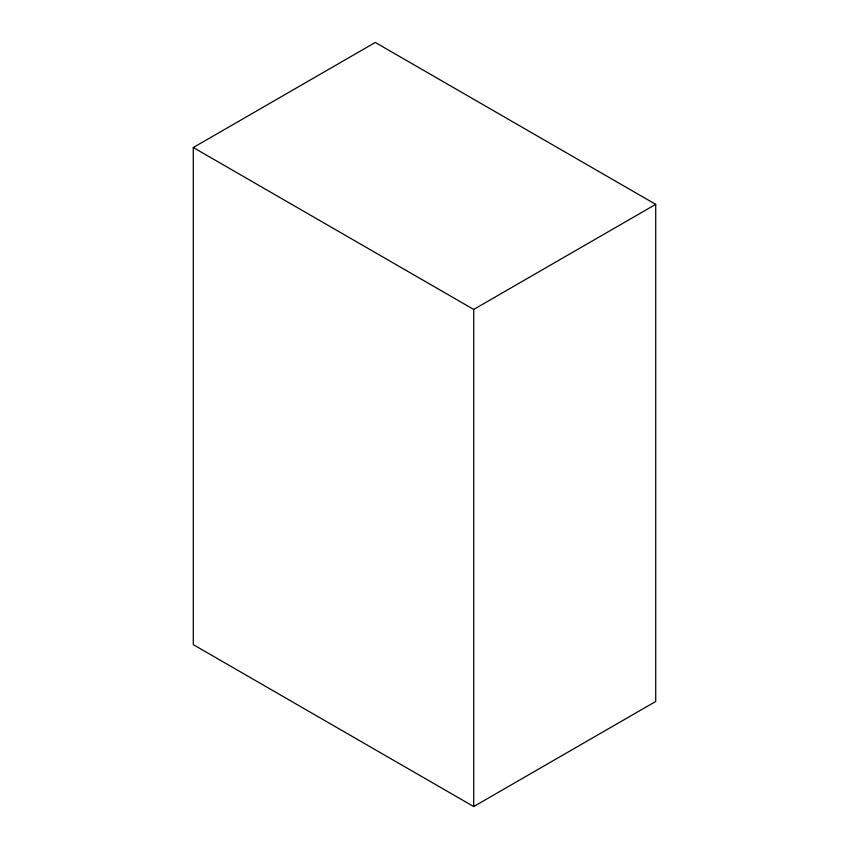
<?xml version="1.0" encoding="UTF-8"?>
<svg xmlns="http://www.w3.org/2000/svg" width="849" height="849" viewBox="0 0 849 849"><rect width="100%" height="100%" fill="white"/><g stroke="black" fill="none" stroke-linecap="round" stroke-linejoin="round"><path stroke-width="1.27" d="M193.285 147.524L375.29 42.45L655.715 204.354L655.715 701.476L473.71 806.55L193.285 644.646L193.285 147.524L473.71 309.429L655.715 204.354M473.71 309.429L473.71 806.55"/></g></svg>
